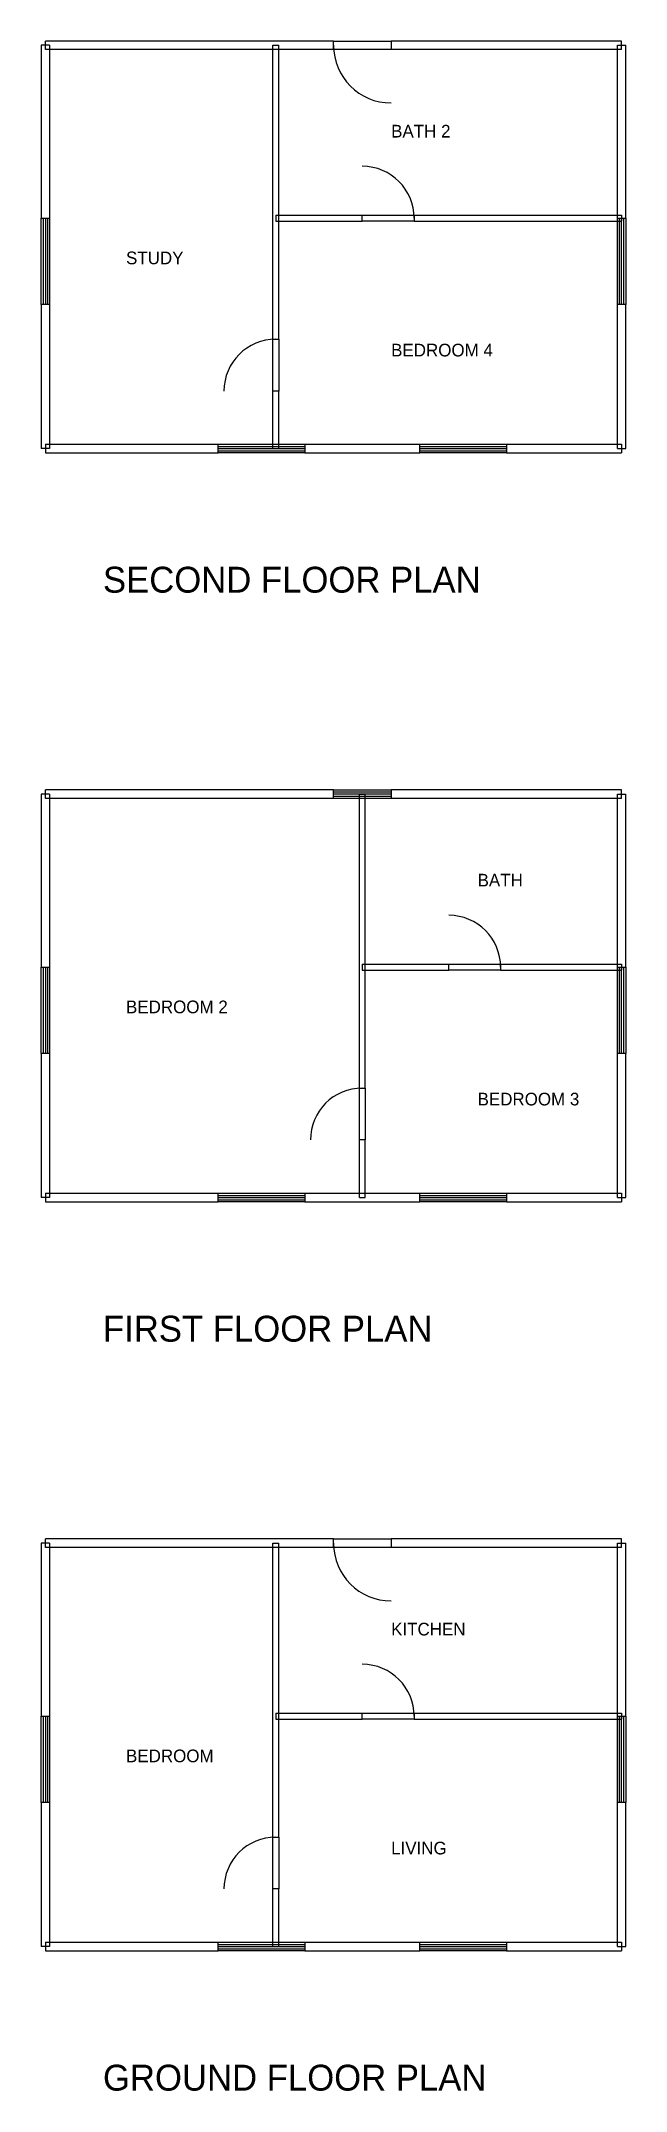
# Model space of a CAD drawing. Header units: millimetres. Extents: x -75 to 10075, y -2506 to 33075.
import ezdxf

# ---------------------------------------------------------------- set-up
doc = ezdxf.new("R2010")
doc.units = ezdxf.units.MM
for name, color, linetype in [('A-ANNO-TEXT', 2, 'Continuous'), ('A-DOOR', 3, 'Continuous'), ('A-GLAZ', 4, 'Continuous'), ('A-WALL', 7, 'Continuous')]:
    doc.layers.add(name, color=color, linetype=linetype)

msp = doc.modelspace()

# ---------------------------------------------------------------- linework, layer by layer
at = {"layer": 'A-DOOR'}
for points in [[(6000, 32925), (5000, 32925), (5000, 33075), (6000, 33075)], [(5500, 30050), (6400, 30050), (6400, 29950), (5500, 29950)], [(3950, 27000), (3950, 27900), (4050, 27900), (4050, 27000)], [(7000, 17050), (7900, 17050), (7900, 16950), (7000, 16950)], [(5450, 14000), (5450, 14900), (5550, 14900), (5550, 14000)], [(6000, 6925), (5000, 6925), (5000, 7075), (6000, 7075)], [(5500, 4050), (6400, 4050), (6400, 3950), (5500, 3950)], [(3950, 1000), (3950, 1900), (4050, 1900), (4050, 1000)]]:
    msp.add_lwpolyline(points, close=True, dxfattribs=at)
for centre, radius, start, end in [((6000, 33000), 1000, 180, 270), ((5500, 30000), 900, 0, 90), ((4000, 27000), 900, 90, 180), ((7000, 17000), 900, 0, 90), ((5500, 14000), 900, 90, 180), ((6000, 7000), 1000, 180, 270), ((5500, 4000), 900, 0, 90), ((4000, 1000), 900, 90, 180)]:
    msp.add_arc(centre, radius, start, end, dxfattribs=at)
at = {"layer": 'A-GLAZ'}
for p, q in [((-37.5, 30000), (-37.5, 28500)), ((0, 30000), (0, 28500)), ((37.5, 30000), (37.5, 28500)), ((9962.5, 28500), (9962.5, 30000)), ((10000, 28500), (10000, 30000)), ((10037.5, 28500), (10037.5, 30000)), ((3000, 26037.5), (4500, 26037.5)), ((3000, 26000), (4500, 26000)), ((6500, 26037.5), (8000, 26037.5)), ((6500, 26000), (8000, 26000)), ((3000, 25962.5), (4500, 25962.5)), ((6500, 25962.5), (8000, 25962.5)), ((6000, 20037.5), (5000, 20037.5)), ((6000, 20000), (5000, 20000)), ((6000, 19962.5), (5000, 19962.5)), ((-37.5, 17000), (-37.5, 15500)), ((0, 17000), (0, 15500)), ((37.5, 17000), (37.5, 15500)), ((9962.5, 15500), (9962.5, 17000)), ((10000, 15500), (10000, 17000)), ((10037.5, 15500), (10037.5, 17000)), ((3000, 13037.5), (4500, 13037.5)), ((3000, 13000), (4500, 13000)), ((3000, 12962.5), (4500, 12962.5)), ((6500, 13037.5), (8000, 13037.5)), ((6500, 13000), (8000, 13000)), ((6500, 12962.5), (8000, 12962.5)), ((-37.5, 4000), (-37.5, 2500)), ((0, 4000), (0, 2500)), ((37.5, 4000), (37.5, 2500)), ((9962.5, 2500), (9962.5, 4000)), ((10000, 2500), (10000, 4000)), ((10037.5, 2500), (10037.5, 4000)), ((3000, 37.5), (4500, 37.5)), ((3000, 0), (4500, 0)), ((6500, 37.5), (8000, 37.5)), ((6500, 0), (8000, 0)), ((3000, -37.5), (4500, -37.5)), ((6500, -37.5), (8000, -37.5))]:
    msp.add_line(p, q, dxfattribs=at)
for points in [[(75, 30000), (75, 28500), (-75, 28500), (-75, 30000)], [(9925, 28500), (9925, 30000), (10075, 30000), (10075, 28500)], [(3000, 26075), (4500, 26075), (4500, 25925), (3000, 25925)], [(6500, 26075), (8000, 26075), (8000, 25925), (6500, 25925)], [(6000, 19925), (5000, 19925), (5000, 20075), (6000, 20075)], [(75, 17000), (75, 15500), (-75, 15500), (-75, 17000)], [(9925, 15500), (9925, 17000), (10075, 17000), (10075, 15500)], [(3000, 13075), (4500, 13075), (4500, 12925), (3000, 12925)], [(6500, 13075), (8000, 13075), (8000, 12925), (6500, 12925)], [(75, 4000), (75, 2500), (-75, 2500), (-75, 4000)], [(9925, 2500), (9925, 4000), (10075, 4000), (10075, 2500)], [(3000, 75), (4500, 75), (4500, -75), (3000, -75)], [(6500, 75), (8000, 75), (8000, -75), (6500, -75)]]:
    msp.add_lwpolyline(points, close=True, dxfattribs=at)
at = {"layer": 'A-WALL'}
for p, q in [((-75, 33000), (-75, 30000)), ((75, 33000), (-75, 33000)), ((5000, 33075), (0, 33075)), ((0, 32925), (0, 33075)), ((5000, 32925), (0, 32925)), ((75, 33000), (75, 30000)), ((3950, 27900), (3950, 33000)), ((3950, 33000), (4050, 33000)), ((4050, 27900), (4050, 33000)), ((10000, 33075), (6000, 33075)), ((10000, 32925), (6000, 32925)), ((9925, 30000), (9925, 33000)), ((9925, 33000), (10075, 33000)), ((10000, 32925), (10000, 33075)), ((10075, 30000), (10075, 33000)), ((4000, 30050), (5500, 30050)), ((4000, 30050), (4000, 29950)), ((4000, 29950), (5500, 29950)), ((6400, 30050), (10000, 30050)), ((6400, 29950), (10000, 29950)), ((10000, 30050), (10000, 29950)), ((-75, 28500), (-75, 26000)), ((75, 28500), (75, 26000)), ((9925, 26000), (9925, 28500)), ((10075, 26000), (10075, 28500)), ((3950, 26000), (3950, 27000)), ((4050, 26000), (4050, 27000)), ((75, 26000), (-75, 26000)), ((0, 26075), (3000, 26075)), ((0, 26075), (0, 25925)), ((3950, 26000), (4050, 26000)), ((4500, 26075), (6500, 26075)), ((8000, 26075), (10000, 26075)), ((9925, 26000), (10075, 26000)), ((10000, 26075), (10000, 25925)), ((0, 25925), (3000, 25925)), ((4500, 25925), (6500, 25925)), ((8000, 25925), (10000, 25925)), ((-75, 20000), (-75, 17000)), ((75, 20000), (-75, 20000)), ((5000, 20075), (0, 20075)), ((0, 19925), (0, 20075)), ((75, 20000), (75, 17000)), ((5450, 14900), (5450, 20000)), ((5450, 20000), (5550, 20000)), ((5550, 14900), (5550, 20000)), ((10000, 20075), (6000, 20075)), ((9925, 17000), (9925, 20000)), ((9925, 20000), (10075, 20000)), ((10000, 19925), (10000, 20075)), ((10075, 17000), (10075, 20000)), ((5000, 19925), (0, 19925)), ((10000, 19925), (6000, 19925)), ((5500, 17050), (7000, 17050)), ((5500, 17050), (5500, 16950)), ((5500, 16950), (7000, 16950)), ((7900, 17050), (10000, 17050)), ((7900, 16950), (10000, 16950)), ((10000, 17050), (10000, 16950)), ((-75, 15500), (-75, 13000)), ((75, 15500), (75, 13000)), ((9925, 13000), (9925, 15500)), ((10075, 13000), (10075, 15500)), ((5450, 13000), (5450, 14000)), ((5550, 13000), (5550, 14000)), ((75, 13000), (-75, 13000)), ((0, 13075), (3000, 13075)), ((0, 13075), (0, 12925)), ((0, 12925), (3000, 12925)), ((4500, 13075), (6500, 13075)), ((4500, 12925), (6500, 12925)), ((5450, 13000), (5550, 13000)), ((8000, 13075), (10000, 13075)), ((8000, 12925), (10000, 12925)), ((9925, 13000), (10075, 13000)), ((10000, 13075), (10000, 12925)), ((-75, 7000), (-75, 4000)), ((75, 7000), (-75, 7000)), ((5000, 7075), (0, 7075)), ((0, 6925), (0, 7075)), ((5000, 6925), (0, 6925)), ((75, 7000), (75, 4000)), ((3950, 1900), (3950, 7000)), ((3950, 7000), (4050, 7000)), ((4050, 1900), (4050, 7000)), ((10000, 7075), (6000, 7075)), ((10000, 6925), (6000, 6925)), ((9925, 4000), (9925, 7000)), ((9925, 7000), (10075, 7000)), ((10000, 6925), (10000, 7075)), ((10075, 4000), (10075, 7000)), ((4000, 4050), (5500, 4050)), ((4000, 4050), (4000, 3950)), ((4000, 3950), (5500, 3950)), ((6400, 4050), (10000, 4050)), ((6400, 3950), (10000, 3950)), ((10000, 4050), (10000, 3950)), ((-75, 2500), (-75, 0)), ((75, 2500), (75, 0)), ((9925, 0), (9925, 2500)), ((10075, 0), (10075, 2500)), ((3950, 0), (3950, 1000)), ((4050, 0), (4050, 1000)), ((75, 0), (-75, 0)), ((0, 75), (3000, 75)), ((0, 75), (0, -75)), ((3950, 0), (4050, 0)), ((4500, 75), (6500, 75)), ((8000, 75), (10000, 75)), ((9925, 0), (10075, 0)), ((10000, 75), (10000, -75)), ((0, -75), (3000, -75)), ((4500, -75), (6500, -75)), ((8000, -75), (10000, -75))]:
    msp.add_line(p, q, dxfattribs=at)

# ---------------------------------------------------------------- texts
at = {"layer": 'A-ANNO-TEXT'}
for s, height, p in [('BATH 2', 220, (6000, 31400)), ('STUDY', 220, (1400, 29200)), ('BEDROOM 4', 220, (6000, 27600)), ('SECOND FLOOR PLAN', 450, (1000, 23500)), ('BATH', 220, (7500, 18400)), ('BEDROOM 2', 220, (1400, 16200)), ('BEDROOM 3', 220, (7500, 14600)), ('FIRST FLOOR PLAN', 450, (1000, 10500)), ('KITCHEN', 220, (6000, 5400)), ('BEDROOM', 220, (1400, 3200)), ('LIVING', 220, (6000, 1600)), ('GROUND FLOOR PLAN', 450, (1000, -2500))]:
    msp.add_text(s, height=height, dxfattribs=at).set_placement(p)

doc.saveas('drawing.dxf')
